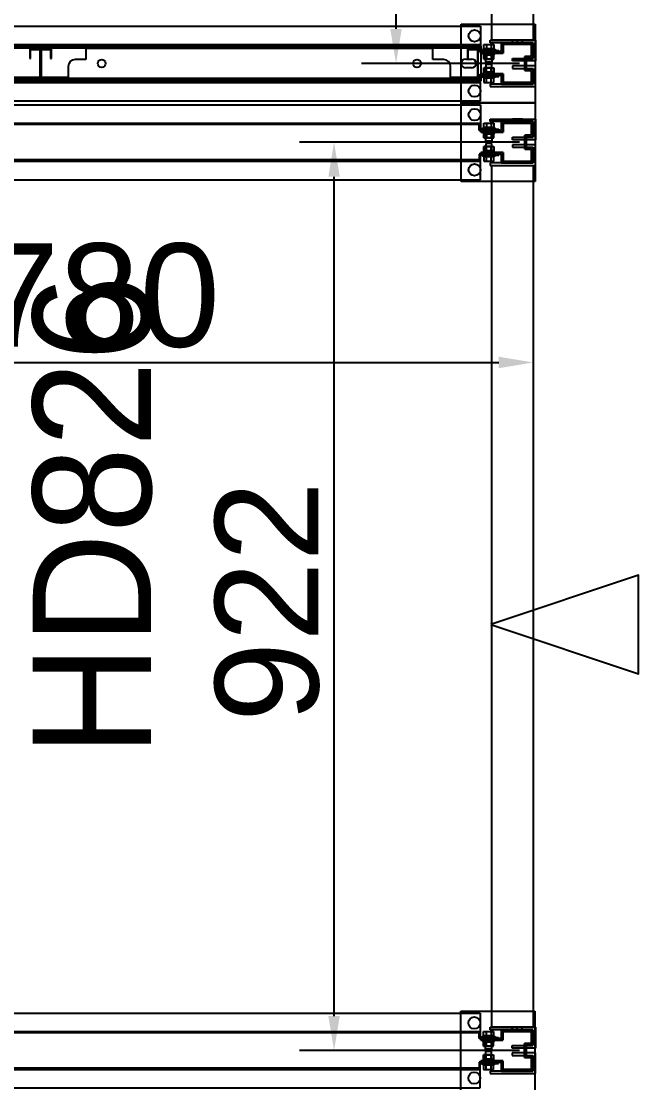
# Model space of a CAD drawing. Header units: millimetres. Extents: x 15382 to 37298, y 7351 to 31127.
# Drawn here: x 24498 to 25125, y 12327 to 13410 of the extents above; entities that cross this region are included whole.
import ezdxf

# ---------------------------------------------------------------- set-up
doc = ezdxf.new("R2010")
doc.units = ezdxf.units.MM
for name, color, linetype in [('02', 3, 'Continuous'), ('03', 6, 'Continuous'), ('04', 30, 'Continuous'), ('05', 12, 'Continuous'), ('111', 7, 'Continuous'), ('113', 3, 'Continuous'), ('114', 6, 'Continuous'), ('115', 30, 'Continuous'), ('116', 12, 'Continuous'), ('444-2', 5, 'Continuous'), ('M40', 3, 'Continuous'), ('M6', 7, 'Continuous'), ('動線', 6, 'Continuous'), ('文字', 7, 'Continuous'), ('標註', 252, 'Continuous')]:
    doc.layers.add(name, color=color, linetype=linetype)
doc.styles.get("Standard").update_dxf_attribs({"font": 'arial.ttf'})
doc.styles.add('新細明體', font='')
doc.styles.get('新細明體').set_extended_font_data('PMingLiU')
doc.dimstyles.new('ISO-25', dxfattribs={"dimtxt": 2.5, "dimasz": 2.5, "dimexe": 1.25, "dimexo": 0.625, "dimtad": 1, "dimtxsty": 'Standard', "dimcen": 2.5, "dimadec": 0, "dimazin": 0, "dimtfac": 1, "dimtmove": 0, "dimatfit": 3, "dimfxl": 1, "dimarcsym": 0})

# ---------------------------------------------------------------- blocks, each defined once
blk = doc.blocks.new('*D94')
at = {"layer": 'Defpoints', "color": 0, "transparency": 16777216}
for p in [(24237.5, 13266.4), (25017.5, 13266.4), (25017.5, 13063.8)]:
    blk.add_point(p, dxfattribs=at)
at = {"layer": '標註', "color": 0, "lineweight": -2, "transparency": 16777216}
for p, q in [((24237.5, 13259.4), (24237.5, 13028.8)), ((25017.5, 13259.4), (25017.5, 13028.8)), ((24272.5, 13063.8), (24982.5, 13063.8))]:
    blk.add_line(p, q, dxfattribs=at)
at = {"layer": '標註', "color": 0, "transparency": 16777216}
for points in [[(24272.5, 13069.7), (24272.5, 13058), (24237.5, 13063.8)], [(24982.5, 13069.7), (24982.5, 13058), (25017.5, 13063.8)]]:
    blk.add_solid(points, dxfattribs=at)
at = {"layer": '標註', "color": 0, "transparency": 16777216, "insert": (24577.4, 13131.5), "char_height": 105, "attachment_point": 5}
blk.add_mtext('780', dxfattribs=at)
blk = doc.blocks.new('*D95')
at = {"layer": 'Defpoints', "color": 0, "transparency": 16777216}
for p in [(24815.5, 13287.4), (25010.5, 13287.4), (25010.5, 12365.4)]:
    blk.add_point(p, dxfattribs=at)
at = {"layer": '標註', "color": 0, "lineweight": -2, "transparency": 16777216}
for p, q in [((25003.5, 13287.4), (24780.5, 13287.4)), ((24815.5, 12400.4), (24815.5, 13252.4)), ((25003.5, 12365.4), (24780.5, 12365.4))]:
    blk.add_line(p, q, dxfattribs=at)
at = {"layer": '標註', "color": 0, "transparency": 16777216}
for points in [[(24809.7, 13252.4), (24821.3, 13252.4), (24815.5, 13287.4)], [(24809.7, 12400.4), (24821.3, 12400.4), (24815.5, 12365.4)]]:
    blk.add_solid(points, dxfattribs=at)
at = {"layer": '標註', "color": 0, "transparency": 16777216, "insert": (24747.9, 12821), "char_height": 105, "attachment_point": 5, "rotation": 90}
blk.add_mtext('922', dxfattribs=at)
blk = doc.blocks.new('*D86')
at = {"layer": 'Defpoints', "color": 0, "transparency": 16777216}
for p in [(24878.4, 14859.4), (25010.5, 14859.4), (25010.5, 13367.4)]:
    blk.add_point(p, dxfattribs=at)
at = {"layer": '標註', "color": 0, "lineweight": -2, "transparency": 16777216}
for p, q in [((25003.5, 14859.4), (24843.4, 14859.4)), ((24878.4, 13402.4), (24878.4, 14824.4)), ((25003.5, 13367.4), (24843.4, 13367.4))]:
    blk.add_line(p, q, dxfattribs=at)
at = {"layer": '標註', "color": 0, "transparency": 16777216}
for points in [[(24872.5, 14824.4), (24884.2, 14824.4), (24878.4, 14859.4)], [(24872.5, 13402.4), (24884.2, 13402.4), (24878.4, 13367.4)]]:
    blk.add_solid(points, dxfattribs=at)
at = {"layer": '標註', "color": 0, "transparency": 16777216, "insert": (24810.8, 14093.5), "char_height": 105, "attachment_point": 5, "rotation": 90}
blk.add_mtext('1492', dxfattribs=at)

msp = doc.modelspace()

# ---------------------------------------------------------------- linework, layer by layer
at = {"layer": '02'}
for p, q in [((24944.527, 13247.398), (24944.527, 13327.398)), ((24944.527, 13327.398), (25019.527, 13327.398)), ((25019.527, 13327.398), (25019.527, 13247.398)), ((25019.527, 13247.398), (24944.527, 13247.398)), ((24944.258, 12325.398), (24944.258, 12405.398)), ((24944.258, 12405.398), (25019.258, 12405.398)), ((25019.258, 12405.398), (25019.258, 12325.398))]:
    msp.add_line(p, q, dxfattribs=at)
at = {"layer": '02', "lineweight": -3}
for centre in [(24958.027, 13315.398), (24958.027, 13259.398), (24957.758, 12393.398), (24957.758, 12337.398)]:
    msp.add_circle(centre, 6, dxfattribs=at)
at = {"layer": '03'}
msp.add_lwpolyline([(24975.527, 12388.898), (24975.527, 13263.898), (25017.527, 13263.898), (25017.527, 12388.898)], close=True, dxfattribs=at)
at = {"layer": '04'}
for p, q in [((24291.027, 13325.398), (24964.027, 13325.398)), ((24964.027, 13325.398), (24964.027, 13300.598)), ((24291.027, 13306.598), (24964.027, 13306.598)), ((24962.827, 13305.398), (24292.227, 13305.398)), ((24962.827, 13305.398), (24292.227, 13305.398)), ((24962.827, 13299.398), (24962.827, 13305.398)), ((24962.827, 13299.398), (24962.827, 13305.398)), ((24964.027, 13306.598), (24964.027, 13300.598)), ((24982.527, 13299.398), (24962.827, 13299.398)), ((24982.527, 13299.398), (24962.827, 13299.398)), ((24964.027, 13300.598), (24982.527, 13300.598)), ((24964.027, 13300.598), (24982.527, 13300.598)), ((24982.527, 13300.598), (24982.527, 13299.398)), ((24982.527, 13300.598), (24982.527, 13299.398)), ((24982.527, 13275.398), (24962.827, 13275.398)), ((24962.827, 13275.398), (24962.827, 13269.398)), ((24982.527, 13275.398), (24962.827, 13275.398)), ((24962.827, 13275.398), (24962.827, 13269.398)), ((24964.027, 13274.198), (24982.527, 13274.198)), ((24964.027, 13268.198), (24964.027, 13274.198)), ((24964.027, 13274.198), (24982.527, 13274.198)), ((24964.027, 13249.398), (24964.027, 13274.198)), ((24982.527, 13274.198), (24982.527, 13275.398)), ((24982.527, 13274.198), (24982.527, 13275.398)), ((24291.027, 13268.198), (24964.027, 13268.198)), ((24962.827, 13269.398), (24292.227, 13269.398)), ((24962.827, 13269.398), (24292.227, 13269.398)), ((24291.027, 13249.398), (24964.027, 13249.398)), ((24290.758, 12403.398), (24963.758, 12403.398)), ((24963.758, 12403.398), (24963.758, 12378.598)), ((24290.758, 12384.598), (24963.758, 12384.598)), ((24963.758, 12384.598), (24963.758, 12378.598)), ((24962.558, 12383.398), (24291.958, 12383.398)), ((24962.558, 12383.398), (24291.958, 12383.398)), ((24962.558, 12377.398), (24962.558, 12383.398)), ((24962.558, 12377.398), (24962.558, 12383.398)), ((24982.258, 12377.398), (24962.558, 12377.398)), ((24982.258, 12377.398), (24962.558, 12377.398)), ((24963.758, 12378.598), (24982.258, 12378.598)), ((24963.758, 12378.598), (24982.258, 12378.598)), ((24982.258, 12378.598), (24982.258, 12377.398)), ((24982.258, 12378.598), (24982.258, 12377.398)), ((24982.258, 12353.398), (24962.558, 12353.398)), ((24962.558, 12353.398), (24962.558, 12347.398)), ((24982.258, 12353.398), (24962.558, 12353.398)), ((24962.558, 12353.398), (24962.558, 12347.398)), ((24963.758, 12352.198), (24982.258, 12352.198)), ((24963.758, 12346.198), (24963.758, 12352.198)), ((24963.758, 12352.198), (24982.258, 12352.198)), ((24963.758, 12327.398), (24963.758, 12352.198)), ((24982.258, 12352.198), (24982.258, 12353.398)), ((24982.258, 12352.198), (24982.258, 12353.398)), ((24290.758, 12346.198), (24963.758, 12346.198)), ((24962.558, 12347.398), (24291.958, 12347.398)), ((24962.558, 12347.398), (24291.958, 12347.398)), ((24290.758, 12327.398), (24963.758, 12327.398))]:
    msp.add_line(p, q, dxfattribs=at)
at = {"layer": '04', "lineweight": -3}
for p, q in [((24976.027, 13300.598), (24969.027, 13300.598)), ((24969.027, 13300.598), (24969.027, 13299.398)), ((24972.527, 13300.598), (24969.027, 13300.598)), ((24969.027, 13300.598), (24969.027, 13299.398)), ((24969.027, 13299.398), (24976.027, 13299.398)), ((24969.027, 13299.398), (24972.527, 13299.398)), ((24972.527, 13299.398), (24972.527, 13300.598)), ((24976.027, 13299.398), (24976.027, 13300.598)), ((24969.027, 13274.198), (24969.027, 13275.398)), ((24969.027, 13275.398), (24976.027, 13275.398)), ((24969.027, 13274.198), (24969.027, 13275.398)), ((24969.027, 13275.398), (24972.527, 13275.398)), ((24976.027, 13274.198), (24969.027, 13274.198)), ((24972.527, 13274.198), (24969.027, 13274.198)), ((24972.527, 13275.398), (24972.527, 13274.198)), ((24976.027, 13275.398), (24976.027, 13274.198)), ((24975.758, 12378.598), (24968.758, 12378.598)), ((24968.758, 12378.598), (24968.758, 12377.398)), ((24972.258, 12378.598), (24968.758, 12378.598)), ((24968.758, 12378.598), (24968.758, 12377.398)), ((24968.758, 12377.398), (24975.758, 12377.398)), ((24968.758, 12377.398), (24972.258, 12377.398)), ((24972.258, 12377.398), (24972.258, 12378.598)), ((24975.758, 12377.398), (24975.758, 12378.598)), ((24968.758, 12352.198), (24968.758, 12353.398)), ((24968.758, 12353.398), (24975.758, 12353.398)), ((24968.758, 12352.198), (24968.758, 12353.398)), ((24968.758, 12353.398), (24972.258, 12353.398)), ((24975.758, 12352.198), (24968.758, 12352.198)), ((24972.258, 12352.198), (24968.758, 12352.198)), ((24972.258, 12353.398), (24972.258, 12352.198)), ((24975.758, 12353.398), (24975.758, 12352.198))]:
    msp.add_line(p, q, dxfattribs=at)
at = {"layer": '05'}
for p, q in [((24974.027, 13308.398), (24974.027, 13310.898)), ((24974.027, 13310.898), (25020.027, 13310.898)), ((25017.527, 13308.398), (24974.027, 13308.398)), ((24996.549, 13308.398), (24996.549, 13310.898)), ((25001.527, 13308.398), (25001.527, 13310.898)), ((25006.505, 13308.398), (25006.505, 13310.898)), ((25017.527, 13292.398), (25017.527, 13308.398)), ((25020.027, 13310.898), (25020.027, 13291.398)), ((24996.527, 13289.898), (24996.527, 13292.398)), ((24996.527, 13292.398), (25017.527, 13292.398)), ((25020.027, 13289.898), (24996.527, 13289.898)), ((25020.027, 13284.898), (24996.527, 13284.898)), ((24996.527, 13284.898), (24996.527, 13282.398)), ((25020.027, 13292.398), (25020.027, 13289.898)), ((25020.027, 13282.398), (25020.027, 13284.898)), ((24996.527, 13282.398), (25017.527, 13282.398)), ((25017.527, 13282.398), (25017.527, 13266.398)), ((25020.027, 13263.898), (25020.027, 13283.398)), ((25017.527, 13266.398), (24974.027, 13266.398)), ((24974.027, 13266.398), (24974.027, 13263.898)), ((24974.027, 13263.898), (25020.027, 13263.898)), ((24973.758, 12386.398), (24973.758, 12388.898)), ((24973.758, 12388.898), (25019.758, 12388.898)), ((25017.258, 12386.398), (24973.758, 12386.398)), ((24996.28, 12386.398), (24996.28, 12388.898)), ((25001.258, 12386.398), (25001.258, 12388.898)), ((25006.237, 12386.398), (25006.237, 12388.898)), ((25017.258, 12370.398), (25017.258, 12386.398)), ((25019.758, 12388.898), (25019.758, 12369.398)), ((24996.258, 12367.898), (24996.258, 12370.398)), ((24996.258, 12370.398), (25017.258, 12370.398)), ((25019.758, 12367.898), (24996.258, 12367.898)), ((25019.758, 12362.898), (24996.258, 12362.898)), ((24996.258, 12362.898), (24996.258, 12360.398)), ((25019.758, 12370.398), (25019.758, 12367.898)), ((25019.758, 12360.398), (25019.758, 12362.898)), ((24996.258, 12360.398), (25017.258, 12360.398)), ((25017.258, 12360.398), (25017.258, 12344.398)), ((25019.758, 12341.898), (25019.758, 12361.398)), ((25017.258, 12344.398), (24973.758, 12344.398)), ((24973.758, 12344.398), (24973.758, 12341.898)), ((24973.758, 12341.898), (25019.758, 12341.898))]:
    msp.add_line(p, q, dxfattribs=at)
at = {"layer": '05', "lineweight": -3}
for p, q in [((25006.505, 13310.898), (24996.549, 13310.898)), ((24996.549, 13310.898), (24996.549, 13308.398)), ((25001.527, 13310.898), (24996.549, 13310.898)), ((24996.549, 13310.898), (24996.549, 13308.398)), ((24996.549, 13308.398), (25006.505, 13308.398)), ((24996.549, 13308.398), (25001.527, 13308.398)), ((25001.527, 13308.398), (25001.527, 13310.898)), ((25006.505, 13308.398), (25006.505, 13310.898)), ((25006.237, 12388.898), (24996.28, 12388.898)), ((24996.28, 12388.898), (24996.28, 12386.398)), ((25001.258, 12388.898), (24996.28, 12388.898)), ((24996.28, 12388.898), (24996.28, 12386.398)), ((24996.28, 12386.398), (25006.237, 12386.398)), ((24996.28, 12386.398), (25001.258, 12386.398)), ((25001.258, 12386.398), (25001.258, 12388.898)), ((25006.237, 12386.398), (25006.237, 12388.898))]:
    msp.add_line(p, q, dxfattribs=at)
at = {"layer": '111'}
for p, q in [((24964.527, 13384.998), (23970.527, 13384.998)), ((23970.527, 13384.998), (24964.527, 13384.998)), ((23970.527, 13383.398), (24964.527, 13383.398)), ((24964.527, 13383.398), (24964.527, 13384.998)), ((24964.527, 13384.998), (24964.527, 13349.798)), ((24949.027, 13371.898), (24955.027, 13371.898)), ((24944.527, 13367.398), (24944.527, 13367.398)), ((24955.027, 13362.898), (24949.027, 13362.898)), ((24959.527, 13367.398), (24959.527, 13367.398)), ((23970.527, 13351.398), (24964.527, 13351.398)), ((24964.527, 13349.798), (23970.527, 13349.798)), ((24964.527, 13349.798), (23970.527, 13349.798)), ((24964.527, 13351.398), (24964.527, 13349.798))]:
    msp.add_line(p, q, dxfattribs=at)
for centre, start, end in [((24949.027, 13367.398), 90, 180), ((24955.027, 13367.398), 0, 90), ((24949.027, 13367.398), 180, 270), ((24955.027, 13367.398), 270, 0)]:
    msp.add_arc(centre, 4.5, start, end, dxfattribs=at)
at = {"layer": '113'}
for p, q in [((24944.527, 13327.398), (24944.527, 13407.398)), ((24944.527, 13407.398), (25019.527, 13407.398)), ((25019.527, 13407.398), (25019.527, 13327.398)), ((25019.527, 13327.398), (24944.527, 13327.398))]:
    msp.add_line(p, q, dxfattribs=at)
at = {"layer": '113', "lineweight": -3}
for centre in [(24958.027, 13395.398), (24958.027, 13339.398)]:
    msp.add_circle(centre, 6, dxfattribs=at)
at = {"layer": '114'}
msp.add_lwpolyline([(24975.527, 13390.898), (24975.527, 14835.898), (25017.527, 14835.898), (25017.527, 13390.898)], close=True, dxfattribs=at)
at = {"layer": '115'}
for p, q in [((23971.027, 13405.398), (24964.027, 13405.398)), ((24964.027, 13405.398), (24964.027, 13380.598)), ((23971.027, 13386.598), (24964.027, 13386.598)), ((24962.827, 13385.398), (23972.227, 13385.398)), ((24962.827, 13385.398), (23972.227, 13385.398)), ((24962.827, 13379.398), (24962.827, 13385.398)), ((24962.827, 13379.398), (24962.827, 13385.398)), ((24964.027, 13386.598), (24964.027, 13380.598)), ((24982.527, 13379.398), (24962.827, 13379.398)), ((24982.527, 13379.398), (24962.827, 13379.398)), ((24964.027, 13380.598), (24982.527, 13380.598)), ((24964.027, 13380.598), (24982.527, 13380.598)), ((24982.527, 13380.598), (24982.527, 13379.398)), ((24982.527, 13380.598), (24982.527, 13379.398)), ((24962.827, 13349.398), (23972.227, 13349.398)), ((24962.827, 13349.398), (23972.227, 13349.398)), ((24982.527, 13355.398), (24962.827, 13355.398)), ((24962.827, 13355.398), (24962.827, 13349.398)), ((24982.527, 13355.398), (24962.827, 13355.398)), ((24962.827, 13355.398), (24962.827, 13349.398)), ((24964.027, 13354.198), (24982.527, 13354.198)), ((24964.027, 13348.198), (24964.027, 13354.198)), ((24964.027, 13354.198), (24982.527, 13354.198)), ((24964.027, 13329.398), (24964.027, 13354.198)), ((24982.527, 13354.198), (24982.527, 13355.398)), ((24982.527, 13354.198), (24982.527, 13355.398)), ((23971.027, 13348.198), (24964.027, 13348.198)), ((23971.027, 13329.398), (24964.027, 13329.398))]:
    msp.add_line(p, q, dxfattribs=at)
at = {"layer": '115', "lineweight": -3}
for p, q in [((24976.027, 13380.598), (24969.027, 13380.598)), ((24969.027, 13380.598), (24969.027, 13379.398)), ((24972.527, 13380.598), (24969.027, 13380.598)), ((24969.027, 13380.598), (24969.027, 13379.398)), ((24969.027, 13379.398), (24976.027, 13379.398)), ((24969.027, 13379.398), (24972.527, 13379.398)), ((24972.527, 13379.398), (24972.527, 13380.598)), ((24976.027, 13379.398), (24976.027, 13380.598)), ((24969.027, 13354.198), (24969.027, 13355.398)), ((24969.027, 13355.398), (24976.027, 13355.398)), ((24969.027, 13354.198), (24969.027, 13355.398)), ((24969.027, 13355.398), (24972.527, 13355.398)), ((24976.027, 13354.198), (24969.027, 13354.198)), ((24972.527, 13354.198), (24969.027, 13354.198)), ((24972.527, 13355.398), (24972.527, 13354.198)), ((24976.027, 13355.398), (24976.027, 13354.198))]:
    msp.add_line(p, q, dxfattribs=at)
at = {"layer": '116'}
for p, q in [((24974.027, 13388.398), (24974.027, 13390.898)), ((24974.027, 13390.898), (25020.027, 13390.898)), ((25017.527, 13388.398), (24974.027, 13388.398)), ((24996.549, 13388.398), (24996.549, 13390.898)), ((25001.527, 13388.398), (25001.527, 13390.898)), ((25006.505, 13388.398), (25006.505, 13390.898)), ((25017.527, 13372.398), (25017.527, 13388.398)), ((25020.027, 13390.898), (25020.027, 13371.398)), ((24996.527, 13369.898), (24996.527, 13372.398)), ((24996.527, 13372.398), (25017.527, 13372.398)), ((25020.027, 13372.398), (25020.027, 13369.898)), ((25020.027, 13369.898), (24996.527, 13369.898)), ((25020.027, 13364.898), (24996.527, 13364.898)), ((24996.527, 13364.898), (24996.527, 13362.398)), ((24996.527, 13362.398), (25017.527, 13362.398)), ((25017.527, 13362.398), (25017.527, 13346.398)), ((25020.027, 13362.398), (25020.027, 13364.898)), ((25020.027, 13343.898), (25020.027, 13363.398)), ((25017.527, 13346.398), (24974.027, 13346.398)), ((24974.027, 13346.398), (24974.027, 13343.898)), ((24974.027, 13343.898), (25020.027, 13343.898))]:
    msp.add_line(p, q, dxfattribs=at)
at = {"layer": '116', "lineweight": -3}
for p, q in [((25006.505, 13390.898), (24996.549, 13390.898)), ((24996.549, 13390.898), (24996.549, 13388.398)), ((25001.527, 13390.898), (24996.549, 13390.898)), ((24996.549, 13390.898), (24996.549, 13388.398)), ((24996.549, 13388.398), (25006.505, 13388.398)), ((24996.549, 13388.398), (25001.527, 13388.398)), ((25001.527, 13388.398), (25001.527, 13390.898)), ((25006.505, 13388.398), (25006.505, 13390.898))]:
    msp.add_line(p, q, dxfattribs=at)
at = {"layer": '444-2'}
for p, q in [((24517.727, 13382.398), (24506.727, 13382.398)), ((24506.727, 13382.398), (24506.727, 13372.398)), ((24507.527, 13372.398), (24507.527, 13381.598)), ((24507.527, 13381.598), (24516.927, 13381.598)), ((24516.927, 13381.598), (24516.927, 13353.198)), ((24517.727, 13352.398), (24517.727, 13382.398)), ((24528.727, 13382.398), (24517.727, 13382.398)), ((24517.727, 13382.398), (24517.727, 13352.398)), ((24518.527, 13353.198), (24518.527, 13381.598)), ((24518.527, 13381.598), (24527.927, 13381.598)), ((24527.927, 13381.598), (24527.927, 13372.398)), ((24528.727, 13372.398), (24528.727, 13382.398)), ((24915.727, 13382.398), (24563.727, 13382.398)), ((24563.727, 13382.398), (24563.727, 13371.398)), ((24915.727, 13371.398), (24915.727, 13382.398)), ((24961.727, 13382.398), (24950.727, 13382.398)), ((24950.727, 13382.398), (24950.727, 13372.398)), ((24951.527, 13372.398), (24951.527, 13381.598)), ((24951.527, 13381.598), (24960.927, 13381.598)), ((24960.927, 13381.598), (24960.927, 13353.198)), ((24961.727, 13352.398), (24961.727, 13382.398)), ((24506.727, 13372.398), (24507.527, 13372.398)), ((24527.927, 13372.398), (24528.727, 13372.398)), ((24563.727, 13371.398), (24552.727, 13371.398)), ((24926.727, 13371.398), (24915.727, 13371.398)), ((24950.727, 13372.398), (24951.527, 13372.398)), ((24545.727, 13364.398), (24545.727, 13353.198)), ((24933.727, 13353.198), (24933.727, 13364.398)), ((23973.727, 13352.398), (24517.727, 13352.398)), ((24516.927, 13353.198), (24489.727, 13353.198)), ((24517.727, 13353.198), (24517.727, 13352.398)), ((24517.727, 13352.398), (24961.727, 13352.398)), ((24517.727, 13352.398), (24518.527, 13352.398)), ((24545.727, 13353.198), (24518.527, 13353.198)), ((24960.927, 13353.198), (24933.727, 13353.198))]:
    msp.add_line(p, q, dxfattribs=at)
for centre in [(24579.727, 13367.398), (24899.727, 13367.398)]:
    msp.add_circle(centre, 4, dxfattribs=at)
for centre, start, end in [((24552.727, 13364.398), 90, 180), ((24926.727, 13364.398), 0, 90)]:
    msp.add_arc(centre, 7, start, end, dxfattribs=at)
at = {"layer": 'M40'}
for p, q in [((24985.527, 13379.398), (24985.527, 13388.398)), ((24985.527, 13388.398), (25017.527, 13388.398)), ((25017.527, 13388.398), (24985.527, 13388.398)), ((24985.527, 13388.398), (24985.527, 13379.398)), ((25015.927, 13386.798), (24987.127, 13386.798)), ((24987.127, 13386.798), (24987.127, 13377.798)), ((24987.127, 13377.798), (24987.127, 13386.798)), ((24987.127, 13386.798), (25015.927, 13386.798)), ((24998.277, 13386.798), (24998.277, 13388.398)), ((25001.527, 13386.798), (25001.527, 13388.398)), ((25004.777, 13386.798), (25004.777, 13388.398)), ((25015.927, 13374.498), (25015.927, 13386.798)), ((25015.927, 13386.798), (25015.927, 13374.498)), ((25017.527, 13388.398), (25017.527, 13372.898)), ((25017.527, 13372.898), (25017.527, 13388.398)), ((24964.527, 13377.798), (24964.527, 13379.398)), ((24964.527, 13379.398), (24985.527, 13379.398)), ((24985.527, 13379.398), (24964.527, 13379.398)), ((24964.527, 13379.398), (24964.527, 13377.798)), ((24987.127, 13377.798), (24964.527, 13377.798)), ((24964.527, 13377.798), (24987.127, 13377.798)), ((24969.027, 13379.398), (24969.027, 13377.798)), ((24972.527, 13379.398), (24972.527, 13377.798)), ((24976.027, 13379.398), (24976.027, 13377.798)), ((24987.127, 13377.798), (24985.527, 13377.798)), ((24987.127, 13379.398), (24987.127, 13377.798)), ((25008.927, 13360.298), (25008.927, 13374.498)), ((25008.927, 13374.498), (25015.927, 13374.498)), ((25015.927, 13374.498), (25008.927, 13374.498)), ((25008.927, 13374.498), (25008.927, 13360.298)), ((25017.527, 13372.898), (25010.527, 13372.898)), ((25010.527, 13372.898), (25010.527, 13361.898)), ((25010.527, 13361.898), (25010.527, 13372.898)), ((25010.527, 13372.898), (25017.527, 13372.898)), ((25010.527, 13361.898), (25008.927, 13361.898)), ((25015.927, 13360.298), (25008.927, 13360.298)), ((25008.927, 13360.298), (25015.927, 13360.298)), ((25010.527, 13361.898), (25017.527, 13361.898)), ((25017.527, 13361.898), (25010.527, 13361.898)), ((25015.927, 13347.998), (25015.927, 13360.298)), ((25015.927, 13360.298), (25015.927, 13347.998)), ((25017.527, 13361.898), (25017.527, 13346.398)), ((25017.527, 13346.398), (25017.527, 13361.898)), ((24964.527, 13355.398), (24964.527, 13356.998)), ((24964.527, 13356.998), (24987.127, 13356.998)), ((24987.127, 13356.998), (24964.527, 13356.998)), ((24964.527, 13356.998), (24964.527, 13355.398)), ((24985.527, 13355.398), (24964.527, 13355.398)), ((24964.527, 13355.398), (24985.527, 13355.398)), ((24969.027, 13356.998), (24969.027, 13355.398)), ((24972.527, 13356.998), (24972.527, 13355.398)), ((24976.027, 13356.998), (24976.027, 13355.398)), ((24987.127, 13356.998), (24985.527, 13356.998)), ((24985.527, 13346.398), (24985.527, 13355.398)), ((24985.527, 13355.398), (24985.527, 13346.398)), ((24987.127, 13356.998), (24987.127, 13347.998)), ((24987.127, 13355.398), (24987.127, 13356.998)), ((24987.127, 13347.998), (24987.127, 13356.998)), ((25017.527, 13346.398), (24985.527, 13346.398)), ((24985.527, 13346.398), (25017.527, 13346.398)), ((24987.127, 13347.998), (25015.927, 13347.998)), ((25015.927, 13347.998), (24987.127, 13347.998)), ((24985.527, 13299.398), (24985.527, 13308.398)), ((24985.527, 13308.398), (25017.527, 13308.398)), ((25017.527, 13308.398), (24985.527, 13308.398)), ((24985.527, 13308.398), (24985.527, 13299.398)), ((25015.927, 13306.798), (24987.127, 13306.798)), ((24987.127, 13306.798), (24987.127, 13297.798)), ((24987.127, 13297.798), (24987.127, 13306.798)), ((24987.127, 13306.798), (25015.927, 13306.798)), ((24998.277, 13306.798), (24998.277, 13308.398)), ((25001.527, 13306.798), (25001.527, 13308.398)), ((25004.777, 13306.798), (25004.777, 13308.398)), ((25015.927, 13294.498), (25015.927, 13306.798)), ((25015.927, 13306.798), (25015.927, 13294.498)), ((25017.527, 13308.398), (25017.527, 13292.898)), ((25017.527, 13292.898), (25017.527, 13308.398)), ((24964.527, 13297.798), (24964.527, 13299.398)), ((24964.527, 13299.398), (24985.527, 13299.398)), ((24985.527, 13299.398), (24964.527, 13299.398)), ((24964.527, 13299.398), (24964.527, 13297.798)), ((24987.127, 13297.798), (24964.527, 13297.798)), ((24964.527, 13297.798), (24987.127, 13297.798)), ((24969.027, 13299.398), (24969.027, 13297.798)), ((24972.527, 13299.398), (24972.527, 13297.798)), ((24976.027, 13299.398), (24976.027, 13297.798)), ((24987.127, 13297.798), (24985.527, 13297.798)), ((24987.127, 13299.398), (24987.127, 13297.798)), ((25008.927, 13280.298), (25008.927, 13294.498)), ((25008.927, 13294.498), (25015.927, 13294.498)), ((25015.927, 13294.498), (25008.927, 13294.498)), ((25008.927, 13294.498), (25008.927, 13280.298)), ((25017.527, 13292.898), (25010.527, 13292.898)), ((25010.527, 13292.898), (25010.527, 13281.898)), ((25010.527, 13281.898), (25010.527, 13292.898)), ((25010.527, 13292.898), (25017.527, 13292.898)), ((24964.527, 13275.398), (24964.527, 13276.998)), ((24964.527, 13276.998), (24987.127, 13276.998)), ((24987.127, 13276.998), (24964.527, 13276.998)), ((24964.527, 13276.998), (24964.527, 13275.398)), ((24985.527, 13275.398), (24964.527, 13275.398)), ((24964.527, 13275.398), (24985.527, 13275.398)), ((24969.027, 13276.998), (24969.027, 13275.398)), ((24972.527, 13276.998), (24972.527, 13275.398)), ((24976.027, 13276.998), (24976.027, 13275.398)), ((24987.127, 13276.998), (24985.527, 13276.998)), ((24985.527, 13266.398), (24985.527, 13275.398)), ((24985.527, 13275.398), (24985.527, 13266.398)), ((24987.127, 13276.998), (24987.127, 13267.998)), ((24987.127, 13275.398), (24987.127, 13276.998)), ((24987.127, 13267.998), (24987.127, 13276.998)), ((25010.527, 13281.898), (25008.927, 13281.898)), ((25015.927, 13280.298), (25008.927, 13280.298)), ((25008.927, 13280.298), (25015.927, 13280.298)), ((25010.527, 13281.898), (25017.527, 13281.898)), ((25017.527, 13281.898), (25010.527, 13281.898)), ((25015.927, 13267.998), (25015.927, 13280.298)), ((25015.927, 13280.298), (25015.927, 13267.998)), ((25017.527, 13281.898), (25017.527, 13266.398)), ((25017.527, 13266.398), (25017.527, 13281.898)), ((25017.527, 13266.398), (24985.527, 13266.398)), ((24985.527, 13266.398), (25017.527, 13266.398)), ((24987.127, 13267.998), (25015.927, 13267.998)), ((25015.927, 13267.998), (24987.127, 13267.998)), ((24985.258, 12377.398), (24985.258, 12386.398)), ((24985.258, 12386.398), (25017.258, 12386.398)), ((25017.258, 12386.398), (24985.258, 12386.398)), ((24985.258, 12386.398), (24985.258, 12377.398)), ((25015.658, 12384.798), (24986.858, 12384.798)), ((24986.858, 12384.798), (24986.858, 12375.798)), ((24986.858, 12375.798), (24986.858, 12384.798)), ((24986.858, 12384.798), (25015.658, 12384.798)), ((24998.008, 12384.798), (24998.008, 12386.398)), ((25001.258, 12384.798), (25001.258, 12386.398)), ((25004.508, 12384.798), (25004.508, 12386.398)), ((25015.658, 12372.498), (25015.658, 12384.798)), ((25015.658, 12384.798), (25015.658, 12372.498)), ((25017.258, 12386.398), (25017.258, 12370.898)), ((25017.258, 12370.898), (25017.258, 12386.398)), ((24964.258, 12375.798), (24964.258, 12377.398)), ((24964.258, 12377.398), (24985.258, 12377.398)), ((24985.258, 12377.398), (24964.258, 12377.398)), ((24964.258, 12377.398), (24964.258, 12375.798)), ((24986.858, 12375.798), (24964.258, 12375.798)), ((24964.258, 12375.798), (24986.858, 12375.798)), ((24968.758, 12377.398), (24968.758, 12375.798)), ((24972.258, 12377.398), (24972.258, 12375.798)), ((24975.758, 12377.398), (24975.758, 12375.798)), ((24986.858, 12375.798), (24985.258, 12375.798)), ((24986.858, 12377.398), (24986.858, 12375.798)), ((25008.658, 12358.298), (25008.658, 12372.498)), ((25008.658, 12372.498), (25015.658, 12372.498)), ((25015.658, 12372.498), (25008.658, 12372.498)), ((25008.658, 12372.498), (25008.658, 12358.298)), ((25017.258, 12370.898), (25010.258, 12370.898)), ((25010.258, 12370.898), (25010.258, 12359.898)), ((25010.258, 12359.898), (25010.258, 12370.898)), ((25010.258, 12370.898), (25017.258, 12370.898)), ((24964.258, 12353.398), (24964.258, 12354.998)), ((24964.258, 12354.998), (24986.858, 12354.998)), ((24986.858, 12354.998), (24964.258, 12354.998)), ((24964.258, 12354.998), (24964.258, 12353.398)), ((24985.258, 12353.398), (24964.258, 12353.398)), ((24964.258, 12353.398), (24985.258, 12353.398)), ((24968.758, 12354.998), (24968.758, 12353.398)), ((24972.258, 12354.998), (24972.258, 12353.398)), ((24975.758, 12354.998), (24975.758, 12353.398)), ((24986.858, 12354.998), (24985.258, 12354.998)), ((24985.258, 12344.398), (24985.258, 12353.398)), ((24985.258, 12353.398), (24985.258, 12344.398)), ((24986.858, 12354.998), (24986.858, 12345.998)), ((24986.858, 12353.398), (24986.858, 12354.998)), ((24986.858, 12345.998), (24986.858, 12354.998)), ((25010.258, 12359.898), (25008.658, 12359.898)), ((25015.658, 12358.298), (25008.658, 12358.298)), ((25008.658, 12358.298), (25015.658, 12358.298)), ((25010.258, 12359.898), (25017.258, 12359.898)), ((25017.258, 12359.898), (25010.258, 12359.898)), ((25015.658, 12345.998), (25015.658, 12358.298)), ((25015.658, 12358.298), (25015.658, 12345.998)), ((25017.258, 12359.898), (25017.258, 12344.398)), ((25017.258, 12344.398), (25017.258, 12359.898)), ((25017.258, 12344.398), (24985.258, 12344.398)), ((24985.258, 12344.398), (25017.258, 12344.398)), ((24986.858, 12345.998), (25015.658, 12345.998)), ((25015.658, 12345.998), (24986.858, 12345.998))]:
    msp.add_line(p, q, dxfattribs=at)
at = {"layer": 'M40', "lineweight": -3}
for p, q in [((25004.777, 13388.398), (24998.277, 13388.398)), ((24998.277, 13388.398), (24998.277, 13386.798)), ((25001.527, 13388.398), (24998.277, 13388.398)), ((24998.277, 13388.398), (24998.277, 13386.798)), ((24998.277, 13386.798), (25004.777, 13386.798)), ((24998.277, 13386.798), (25001.527, 13386.798)), ((25001.527, 13386.798), (25001.527, 13388.398)), ((25004.777, 13386.798), (25004.777, 13388.398)), ((24976.027, 13379.398), (24969.027, 13379.398)), ((24969.027, 13379.398), (24969.027, 13377.798)), ((24972.527, 13379.398), (24969.027, 13379.398)), ((24969.027, 13379.398), (24969.027, 13377.798)), ((24969.027, 13377.798), (24976.027, 13377.798)), ((24969.027, 13377.798), (24972.527, 13377.798)), ((24972.527, 13377.798), (24972.527, 13379.398)), ((24976.027, 13377.798), (24976.027, 13379.398)), ((25008.927, 13361.898), (25008.927, 13372.898)), ((25008.927, 13372.898), (25010.527, 13372.898)), ((25010.527, 13372.898), (25010.527, 13361.898)), ((25008.927, 13367.398), (25008.927, 13361.898)), ((25010.527, 13367.398), (25008.927, 13367.398)), ((25010.527, 13361.898), (25008.927, 13361.898)), ((25008.927, 13361.898), (25010.527, 13361.898)), ((25010.527, 13361.898), (25010.527, 13367.398)), ((24969.027, 13355.398), (24969.027, 13356.998)), ((24969.027, 13356.998), (24976.027, 13356.998)), ((24969.027, 13355.398), (24969.027, 13356.998)), ((24969.027, 13356.998), (24972.527, 13356.998)), ((24976.027, 13355.398), (24969.027, 13355.398)), ((24972.527, 13355.398), (24969.027, 13355.398)), ((24972.527, 13356.998), (24972.527, 13355.398)), ((24976.027, 13356.998), (24976.027, 13355.398)), ((25004.777, 13308.398), (24998.277, 13308.398)), ((24998.277, 13308.398), (24998.277, 13306.798)), ((25001.527, 13308.398), (24998.277, 13308.398)), ((24998.277, 13308.398), (24998.277, 13306.798)), ((24998.277, 13306.798), (25004.777, 13306.798)), ((24998.277, 13306.798), (25001.527, 13306.798)), ((25001.527, 13306.798), (25001.527, 13308.398)), ((25004.777, 13306.798), (25004.777, 13308.398)), ((24976.027, 13299.398), (24969.027, 13299.398)), ((24969.027, 13299.398), (24969.027, 13297.798)), ((24972.527, 13299.398), (24969.027, 13299.398)), ((24969.027, 13299.398), (24969.027, 13297.798)), ((24969.027, 13297.798), (24976.027, 13297.798)), ((24969.027, 13297.798), (24972.527, 13297.798)), ((24972.527, 13297.798), (24972.527, 13299.398)), ((24976.027, 13297.798), (24976.027, 13299.398)), ((25008.927, 13281.898), (25008.927, 13292.898)), ((25008.927, 13292.898), (25010.527, 13292.898)), ((25008.927, 13287.398), (25008.927, 13281.898)), ((25010.527, 13287.398), (25008.927, 13287.398)), ((25010.527, 13292.898), (25010.527, 13281.898)), ((25010.527, 13281.898), (25010.527, 13287.398)), ((24969.027, 13275.398), (24969.027, 13276.998)), ((24969.027, 13276.998), (24976.027, 13276.998)), ((24969.027, 13275.398), (24969.027, 13276.998)), ((24969.027, 13276.998), (24972.527, 13276.998)), ((24976.027, 13275.398), (24969.027, 13275.398)), ((24972.527, 13275.398), (24969.027, 13275.398)), ((24972.527, 13276.998), (24972.527, 13275.398)), ((24976.027, 13276.998), (24976.027, 13275.398)), ((25010.527, 13281.898), (25008.927, 13281.898)), ((25008.927, 13281.898), (25010.527, 13281.898)), ((25004.508, 12386.398), (24998.008, 12386.398)), ((24998.008, 12386.398), (24998.008, 12384.798)), ((25001.258, 12386.398), (24998.008, 12386.398)), ((24998.008, 12386.398), (24998.008, 12384.798)), ((24998.008, 12384.798), (25004.508, 12384.798)), ((24998.008, 12384.798), (25001.258, 12384.798)), ((25001.258, 12384.798), (25001.258, 12386.398)), ((25004.508, 12384.798), (25004.508, 12386.398)), ((24975.758, 12377.398), (24968.758, 12377.398)), ((24968.758, 12377.398), (24968.758, 12375.798)), ((24972.258, 12377.398), (24968.758, 12377.398)), ((24968.758, 12377.398), (24968.758, 12375.798)), ((24968.758, 12375.798), (24975.758, 12375.798)), ((24968.758, 12375.798), (24972.258, 12375.798)), ((24972.258, 12375.798), (24972.258, 12377.398)), ((24975.758, 12375.798), (24975.758, 12377.398)), ((25008.658, 12359.898), (25008.658, 12370.898)), ((25008.658, 12370.898), (25010.258, 12370.898)), ((25008.658, 12365.398), (25008.658, 12359.898)), ((25010.258, 12365.398), (25008.658, 12365.398)), ((25010.258, 12370.898), (25010.258, 12359.898)), ((25010.258, 12359.898), (25010.258, 12365.398)), ((24968.758, 12353.398), (24968.758, 12354.998)), ((24968.758, 12354.998), (24975.758, 12354.998)), ((24968.758, 12353.398), (24968.758, 12354.998)), ((24968.758, 12354.998), (24972.258, 12354.998)), ((24975.758, 12353.398), (24968.758, 12353.398)), ((24972.258, 12353.398), (24968.758, 12353.398)), ((24972.258, 12354.998), (24972.258, 12353.398)), ((24975.758, 12354.998), (24975.758, 12353.398)), ((25010.258, 12359.898), (25008.658, 12359.898)), ((25008.658, 12359.898), (25010.258, 12359.898))]:
    msp.add_line(p, q, dxfattribs=at)
at = {"layer": 'M6'}
for p, q in [((24965.527, 13380.798), (24967.527, 13382.298)), ((24967.527, 13382.298), (24967.527, 13386.598)), ((24967.527, 13386.598), (24977.527, 13386.598)), ((24967.527, 13382.298), (24967.527, 13386.598)), ((24967.527, 13386.598), (24977.527, 13386.598)), ((24977.527, 13382.298), (24967.527, 13382.298)), ((24970.027, 13386.598), (24970.027, 13382.298)), ((24975.027, 13386.598), (24975.027, 13382.298)), ((24977.527, 13386.598), (24977.527, 13382.298)), ((24977.527, 13386.598), (24977.527, 13382.298)), ((24977.527, 13382.298), (24979.527, 13380.798)), ((24965.527, 13380.598), (24965.527, 13380.798)), ((24969.527, 13380.598), (24965.527, 13380.598)), ((24978.527, 13377.798), (24966.527, 13377.798)), ((24966.527, 13377.798), (24966.527, 13377.598)), ((24966.527, 13377.598), (24967.527, 13376.098)), ((24967.527, 13376.098), (24967.527, 13371.798)), ((24977.527, 13376.098), (24967.527, 13376.098)), ((24967.527, 13376.098), (24967.527, 13371.798)), ((24967.527, 13371.798), (24967.527, 13376.098)), ((24967.527, 13376.098), (24975.027, 13376.098)), ((24967.527, 13371.798), (24977.527, 13371.798)), ((24967.527, 13371.798), (24977.527, 13371.798)), ((24975.027, 13371.798), (24967.527, 13371.798)), ((24969.527, 13368.598), (24969.527, 13380.598)), ((24977.527, 13376.098), (24970.027, 13376.098)), ((24970.027, 13376.098), (24970.027, 13371.798)), ((24970.027, 13371.798), (24977.527, 13371.798)), ((24975.027, 13376.098), (24975.027, 13371.798)), ((24975.527, 13380.598), (24975.527, 13368.598)), ((24979.527, 13380.598), (24975.527, 13380.598)), ((24977.527, 13376.098), (24978.527, 13377.598)), ((24977.527, 13371.798), (24977.527, 13376.098)), ((24977.527, 13371.798), (24977.527, 13376.098)), ((24977.527, 13371.798), (24977.527, 13376.098)), ((24978.527, 13377.598), (24978.527, 13377.798)), ((24979.527, 13380.798), (24979.527, 13380.598)), ((24967.527, 13358.698), (24967.527, 13362.998)), ((24967.527, 13362.998), (24977.527, 13362.998)), ((24967.527, 13358.698), (24967.527, 13362.998)), ((24967.527, 13362.998), (24977.527, 13362.998)), ((24967.527, 13362.998), (24967.527, 13358.698)), ((24975.027, 13362.998), (24967.527, 13362.998)), ((24975.527, 13368.598), (24969.527, 13368.598)), ((24975.527, 13366.198), (24969.527, 13366.198)), ((24969.527, 13366.198), (24969.527, 13354.198)), ((24970.027, 13358.698), (24970.027, 13362.998)), ((24970.027, 13362.998), (24977.527, 13362.998)), ((24975.027, 13358.698), (24975.027, 13362.998)), ((24975.527, 13354.198), (24975.527, 13366.198)), ((24977.527, 13362.998), (24977.527, 13358.698)), ((24977.527, 13362.998), (24977.527, 13358.698)), ((24977.527, 13362.998), (24977.527, 13358.698)), ((24969.527, 13354.198), (24965.527, 13354.198)), ((24965.527, 13354.198), (24965.527, 13353.998)), ((24965.527, 13353.998), (24967.527, 13352.498)), ((24966.527, 13357.198), (24967.527, 13358.698)), ((24966.527, 13356.998), (24966.527, 13357.198)), ((24978.527, 13356.998), (24966.527, 13356.998)), ((24977.527, 13358.698), (24967.527, 13358.698)), ((24967.527, 13358.698), (24975.027, 13358.698)), ((24967.527, 13352.498), (24967.527, 13348.198)), ((24977.527, 13352.498), (24967.527, 13352.498)), ((24967.527, 13352.498), (24967.527, 13348.198)), ((24977.527, 13358.698), (24970.027, 13358.698)), ((24970.027, 13348.198), (24970.027, 13352.498)), ((24975.027, 13348.198), (24975.027, 13352.498)), ((24979.527, 13354.198), (24975.527, 13354.198)), ((24977.527, 13358.698), (24978.527, 13357.198)), ((24977.527, 13352.498), (24979.527, 13353.998)), ((24977.527, 13348.198), (24977.527, 13352.498)), ((24977.527, 13348.198), (24977.527, 13352.498)), ((24978.527, 13357.198), (24978.527, 13356.998)), ((24979.527, 13353.998), (24979.527, 13354.198)), ((24967.527, 13348.198), (24977.527, 13348.198)), ((24967.527, 13348.198), (24977.527, 13348.198)), ((24967.527, 13302.298), (24967.527, 13306.598)), ((24967.527, 13306.598), (24977.527, 13306.598)), ((24967.527, 13302.298), (24967.527, 13306.598)), ((24967.527, 13306.598), (24977.527, 13306.598)), ((24970.027, 13306.598), (24970.027, 13302.298)), ((24975.027, 13306.598), (24975.027, 13302.298)), ((24977.527, 13306.598), (24977.527, 13302.298)), ((24977.527, 13306.598), (24977.527, 13302.298)), ((24965.527, 13300.798), (24967.527, 13302.298)), ((24965.527, 13300.598), (24965.527, 13300.798)), ((24969.527, 13300.598), (24965.527, 13300.598)), ((24978.527, 13297.798), (24966.527, 13297.798)), ((24966.527, 13297.798), (24966.527, 13297.598)), ((24966.527, 13297.598), (24967.527, 13296.098)), ((24977.527, 13302.298), (24967.527, 13302.298)), ((24967.527, 13296.098), (24967.527, 13291.798)), ((24977.527, 13296.098), (24967.527, 13296.098)), ((24967.527, 13296.098), (24967.527, 13291.798)), ((24967.527, 13291.798), (24967.527, 13296.098)), ((24967.527, 13296.098), (24975.027, 13296.098)), ((24969.527, 13288.598), (24969.527, 13300.598)), ((24977.527, 13296.098), (24970.027, 13296.098)), ((24970.027, 13296.098), (24970.027, 13291.798)), ((24975.027, 13296.098), (24975.027, 13291.798)), ((24975.527, 13300.598), (24975.527, 13288.598)), ((24979.527, 13300.598), (24975.527, 13300.598)), ((24977.527, 13302.298), (24979.527, 13300.798)), ((24977.527, 13296.098), (24978.527, 13297.598)), ((24977.527, 13291.798), (24977.527, 13296.098)), ((24977.527, 13291.798), (24977.527, 13296.098)), ((24977.527, 13291.798), (24977.527, 13296.098)), ((24978.527, 13297.598), (24978.527, 13297.798)), ((24979.527, 13300.798), (24979.527, 13300.598)), ((24967.527, 13291.798), (24977.527, 13291.798)), ((24967.527, 13291.798), (24977.527, 13291.798)), ((24975.027, 13291.798), (24967.527, 13291.798)), ((24975.527, 13288.598), (24969.527, 13288.598)), ((24975.527, 13286.198), (24969.527, 13286.198)), ((24969.527, 13286.198), (24969.527, 13274.198)), ((24970.027, 13291.798), (24977.527, 13291.798)), ((24975.527, 13274.198), (24975.527, 13286.198)), ((24969.527, 13274.198), (24965.527, 13274.198)), ((24965.527, 13274.198), (24965.527, 13273.998)), ((24965.527, 13273.998), (24967.527, 13272.498)), ((24966.527, 13277.198), (24967.527, 13278.698)), ((24966.527, 13276.998), (24966.527, 13277.198)), ((24978.527, 13276.998), (24966.527, 13276.998)), ((24967.527, 13278.698), (24967.527, 13282.998)), ((24967.527, 13282.998), (24977.527, 13282.998)), ((24967.527, 13278.698), (24967.527, 13282.998)), ((24967.527, 13282.998), (24977.527, 13282.998)), ((24967.527, 13282.998), (24967.527, 13278.698)), ((24975.027, 13282.998), (24967.527, 13282.998)), ((24977.527, 13278.698), (24967.527, 13278.698)), ((24967.527, 13278.698), (24975.027, 13278.698)), ((24970.027, 13278.698), (24970.027, 13282.998)), ((24970.027, 13282.998), (24977.527, 13282.998)), ((24977.527, 13278.698), (24970.027, 13278.698)), ((24975.027, 13278.698), (24975.027, 13282.998)), ((24979.527, 13274.198), (24975.527, 13274.198)), ((24977.527, 13282.998), (24977.527, 13278.698)), ((24977.527, 13282.998), (24977.527, 13278.698)), ((24977.527, 13282.998), (24977.527, 13278.698)), ((24977.527, 13278.698), (24978.527, 13277.198)), ((24977.527, 13272.498), (24979.527, 13273.998)), ((24978.527, 13277.198), (24978.527, 13276.998)), ((24979.527, 13273.998), (24979.527, 13274.198)), ((24967.527, 13272.498), (24967.527, 13268.198)), ((24977.527, 13272.498), (24967.527, 13272.498)), ((24967.527, 13272.498), (24967.527, 13268.198)), ((24967.527, 13268.198), (24977.527, 13268.198)), ((24967.527, 13268.198), (24977.527, 13268.198)), ((24970.027, 13268.198), (24970.027, 13272.498)), ((24975.027, 13268.198), (24975.027, 13272.498)), ((24977.527, 13268.198), (24977.527, 13272.498)), ((24977.527, 13268.198), (24977.527, 13272.498)), ((24967.258, 12380.298), (24967.258, 12384.598)), ((24967.258, 12384.598), (24977.258, 12384.598)), ((24967.258, 12380.298), (24967.258, 12384.598)), ((24967.258, 12384.598), (24977.258, 12384.598)), ((24969.758, 12384.598), (24969.758, 12380.298)), ((24974.758, 12384.598), (24974.758, 12380.298)), ((24977.258, 12384.598), (24977.258, 12380.298)), ((24977.258, 12384.598), (24977.258, 12380.298)), ((24965.258, 12378.798), (24967.258, 12380.298)), ((24965.258, 12378.598), (24965.258, 12378.798)), ((24969.258, 12378.598), (24965.258, 12378.598)), ((24978.258, 12375.798), (24966.258, 12375.798)), ((24966.258, 12375.798), (24966.258, 12375.598)), ((24966.258, 12375.598), (24967.258, 12374.098)), ((24977.258, 12380.298), (24967.258, 12380.298)), ((24967.258, 12374.098), (24967.258, 12369.798)), ((24977.258, 12374.098), (24967.258, 12374.098)), ((24967.258, 12374.098), (24967.258, 12369.798)), ((24967.258, 12369.798), (24967.258, 12374.098)), ((24967.258, 12374.098), (24974.758, 12374.098)), ((24969.258, 12366.598), (24969.258, 12378.598)), ((24977.258, 12374.098), (24969.758, 12374.098)), ((24969.758, 12374.098), (24969.758, 12369.798)), ((24974.758, 12374.098), (24974.758, 12369.798)), ((24975.258, 12378.598), (24975.258, 12366.598)), ((24979.258, 12378.598), (24975.258, 12378.598)), ((24977.258, 12380.298), (24979.258, 12378.798)), ((24977.258, 12374.098), (24978.258, 12375.598)), ((24977.258, 12369.798), (24977.258, 12374.098)), ((24977.258, 12369.798), (24977.258, 12374.098)), ((24977.258, 12369.798), (24977.258, 12374.098)), ((24978.258, 12375.598), (24978.258, 12375.798)), ((24979.258, 12378.798), (24979.258, 12378.598)), ((24967.258, 12369.798), (24977.258, 12369.798)), ((24967.258, 12369.798), (24977.258, 12369.798)), ((24974.758, 12369.798), (24967.258, 12369.798)), ((24975.258, 12366.598), (24969.258, 12366.598)), ((24975.258, 12364.198), (24969.258, 12364.198)), ((24969.258, 12364.198), (24969.258, 12352.198)), ((24969.758, 12369.798), (24977.258, 12369.798)), ((24975.258, 12352.198), (24975.258, 12364.198)), ((24969.258, 12352.198), (24965.258, 12352.198)), ((24965.258, 12352.198), (24965.258, 12351.998)), ((24965.258, 12351.998), (24967.258, 12350.498)), ((24966.258, 12355.198), (24967.258, 12356.698)), ((24966.258, 12354.998), (24966.258, 12355.198)), ((24978.258, 12354.998), (24966.258, 12354.998)), ((24967.258, 12356.698), (24967.258, 12360.998)), ((24967.258, 12360.998), (24977.258, 12360.998)), ((24967.258, 12356.698), (24967.258, 12360.998)), ((24967.258, 12360.998), (24977.258, 12360.998)), ((24967.258, 12360.998), (24967.258, 12356.698)), ((24974.758, 12360.998), (24967.258, 12360.998)), ((24977.258, 12356.698), (24967.258, 12356.698)), ((24967.258, 12356.698), (24974.758, 12356.698)), ((24969.758, 12356.698), (24969.758, 12360.998)), ((24969.758, 12360.998), (24977.258, 12360.998)), ((24977.258, 12356.698), (24969.758, 12356.698)), ((24974.758, 12356.698), (24974.758, 12360.998)), ((24979.258, 12352.198), (24975.258, 12352.198)), ((24977.258, 12360.998), (24977.258, 12356.698)), ((24977.258, 12360.998), (24977.258, 12356.698)), ((24977.258, 12360.998), (24977.258, 12356.698)), ((24977.258, 12356.698), (24978.258, 12355.198)), ((24977.258, 12350.498), (24979.258, 12351.998)), ((24978.258, 12355.198), (24978.258, 12354.998)), ((24979.258, 12351.998), (24979.258, 12352.198)), ((24967.258, 12350.498), (24967.258, 12346.198)), ((24977.258, 12350.498), (24967.258, 12350.498)), ((24967.258, 12350.498), (24967.258, 12346.198)), ((24967.258, 12346.198), (24977.258, 12346.198)), ((24967.258, 12346.198), (24977.258, 12346.198)), ((24969.758, 12346.198), (24969.758, 12350.498)), ((24974.758, 12346.198), (24974.758, 12350.498)), ((24977.258, 12346.198), (24977.258, 12350.498)), ((24977.258, 12346.198), (24977.258, 12350.498))]:
    msp.add_line(p, q, dxfattribs=at)
at = {"layer": '動線', "lineweight": -3}
msp.add_lwpolyline([(24974.508, 12797.884), (25124.508, 12747.884), (25124.508, 12847.884), (24974.508, 12797.884)], dxfattribs=at)

# ---------------------------------------------------------------- texts
at = {"layer": '文字', "color": 7, "style": '新細明體'}
msp.add_text('HD826', height=120, rotation=90, dxfattribs=at).set_placement((24629.777, 12663.905))

# ---------------------------------------------------------------- dimensions: what is measured, and where the dimension line sits
at = {"layer": '標註', "color": 8}
for base, p1, p2, picture, middle in [((24878.372, 14859.398), (25010.527, 13367.398), (25010.527, 14859.398), '*D86', (24878.372, 14093.463)), ((24815.485, 13287.398), (25010.527, 12365.398), (25010.527, 13287.398), '*D95', (24815.485, 12821.045))]:
    dim = msp.add_linear_dim(base=base, p1=p1, p2=p2, angle=90, dimstyle='ISO-25', override={"dimscale": 70, "dimtxt": 1.5, "dimasz": 0.5, "dimexe": 0.5, "dimexo": 0.1, "dimgap": 0.2}, dxfattribs=at)
    dim.commit()
    dim.dimension.update_dxf_attribs({"geometry": picture, "text_midpoint": middle, "dimtype": 160})
dim = msp.add_linear_dim(base=(25017.527, 13063.845), p1=(24237.527, 13266.398), p2=(25017.527, 13266.398), dimstyle='ISO-25', override={"dimscale": 70, "dimtxt": 1.5, "dimasz": 0.5, "dimexe": 0.5, "dimexo": 0.1, "dimgap": 0.2}, dxfattribs=at)
dim.commit()
dim.dimension.update_dxf_attribs({"geometry": '*D94', "text_midpoint": (24577.446, 13063.845), "dimtype": 160})

doc.saveas('drawing.dxf')
